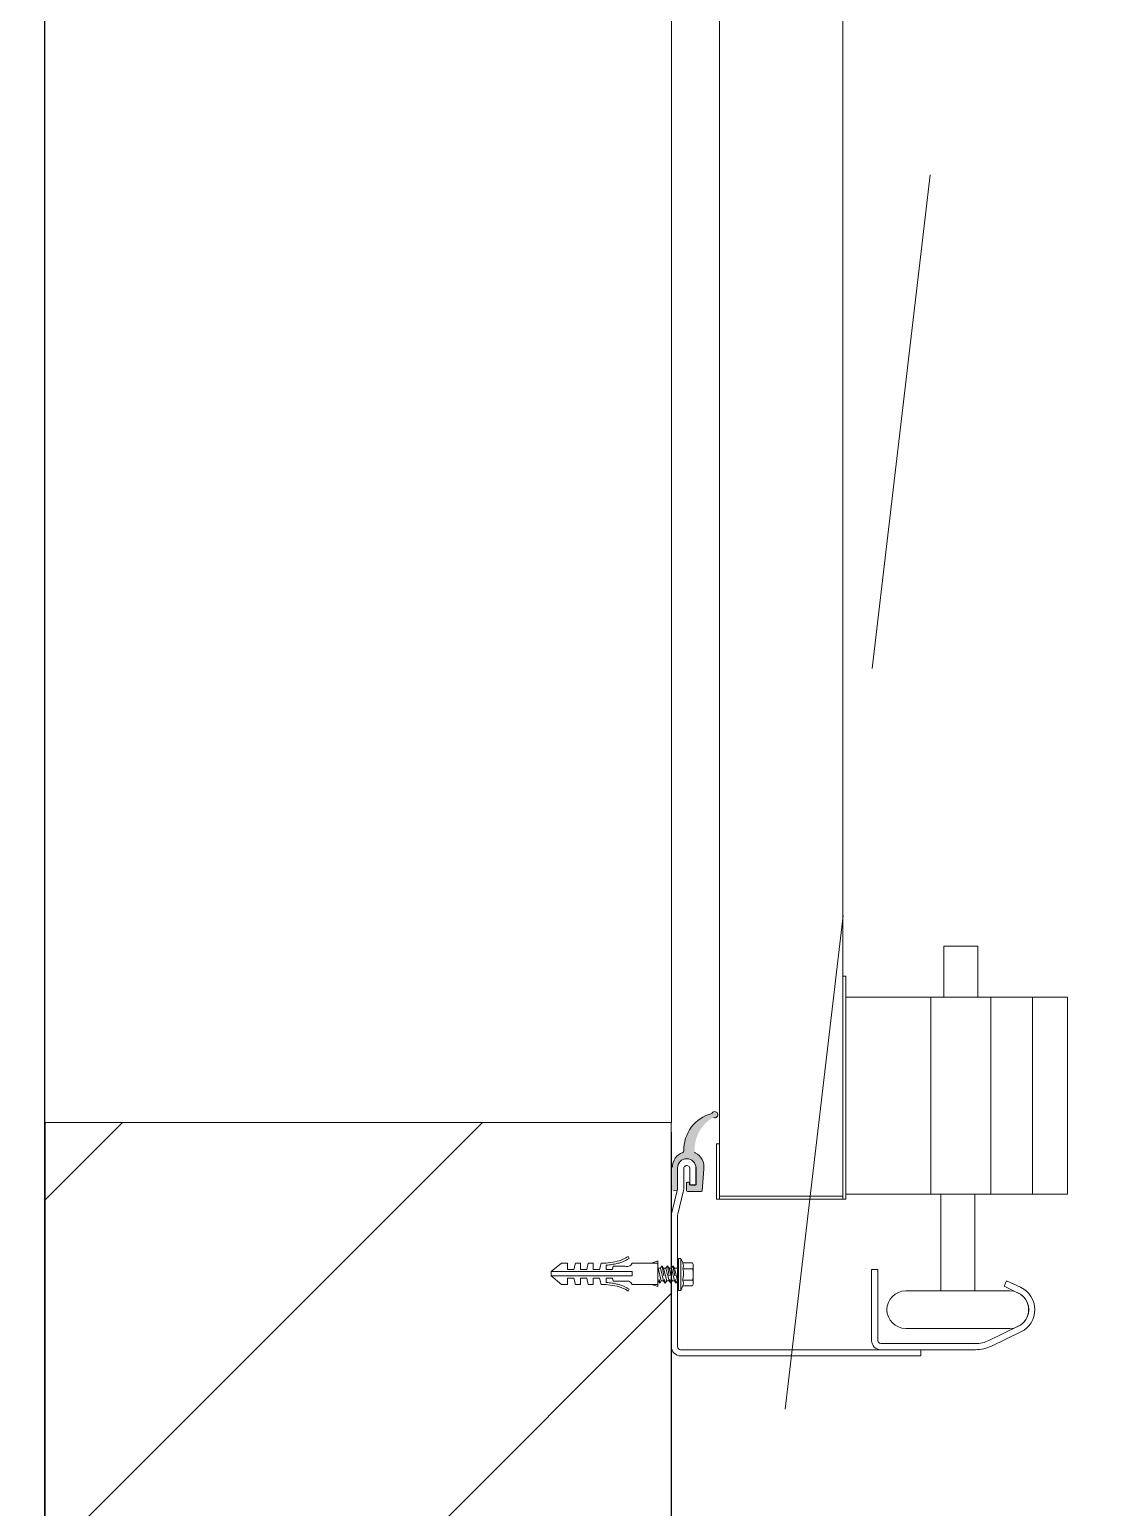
# Model space of a CAD drawing. Header units: millimetres. Extents: x -162958 to 167200, y -450 to 146301.
# Drawn here: x 128145 to 128487, y 6727.6 to 7199.4 of the extents above; entities that cross this region are included whole.
import ezdxf

# ---------------------------------------------------------------- set-up
doc = ezdxf.new("R2010")
doc.units = ezdxf.units.MM
doc.linetypes.add('Xr_MB nha xuong CM2$0$Xr_MB nha xuong + VP$0$HIDDEN', pattern=[9.524999999999999, 6.35, -3.175])
doc.linetypes.add('Xr_MB nha xuong CM2$0$Xr_MB nha xuong + VP$0$HIDDENX2', pattern=[0.75, 0.5, -0.25])
for name, color, linetype, lineweight in [('1.kich thuoc', 7, 'Continuous', 5), ('CJSC.8-Cua', 15, 'Continuous', 5), ('Xr_MB nha xuong CM2$0$A-Solid-Wall H', 9, 'Continuous', 18), ('Xr_MB nha xuong CM2$0$A-Solid-WallC', 2, 'Continuous', 5), ('Xr_MB nha xuong CM2$0$Xr_MB nha xuong + VP$0$147CUA', 147, 'Continuous', 5), ('Xr_MB nha xuong CM2$0$Xr_MB nha xuong + VP$0$CJSC.11-Khuat', 169, 'Xr_MB nha xuong CM2$0$Xr_MB nha xuong + VP$0$HIDDENX2', 5), ('Xr_MB nha xuong CM2$0$Xr_MB nha xuong + VP$0$CJSC.8-Cua', 15, 'Continuous', 5)]:
    doc.layers.add(name, color=color, linetype=linetype, lineweight=lineweight)

# ---------------------------------------------------------------- blocks, each defined once
blk = doc.blocks.new('Xr_MB nha xuong CM2$0$20261F 幕墙')
at = {"layer": 'Xr_MB nha xuong CM2$0$A-Solid-Wall H'}
h = blk.add_hatch(dxfattribs=at)
h.set_pattern_fill('ANSI31', color=256, scale=650)
h.set_pattern_definition([(45, (2194815.73926546, 817811.3162190935), (-57.45242597140699, 57.45242597140699), [])])
h.paths.add_polyline_path([(3289753.27497283, 2263383.533798852), (3289753.519265437, 2268433.311867013), (3289953.519265079, 2268433.311867013), (3289953.318877515, 2263383.533757768)])
at = {"layer": 'Xr_MB nha xuong CM2$0$A-Solid-WallC', "linetype": 'ByBlock', "lineweight": 0, "ltscale": 0.1, "elevation": 4.346870391769002e-09}
blk.add_lwpolyline([(3289753.27497283, 2263383.533798852), (3289753.519265437, 2268433.311867013), (3289953.519265079, 2268433.311867013), (3289953.318877515, 2263383.533757768)], close=True, dxfattribs=at)
blk = doc.blocks.new('YQ0523144600')
at = {"layer": 'Xr_MB nha xuong CM2$0$Xr_MB nha xuong + VP$0$CJSC.11-Khuat', "linetype": 'Xr_MB nha xuong CM2$0$Xr_MB nha xuong + VP$0$HIDDEN', "ltscale": 10}
blk.add_lwpolyline([(250, 0), (250, -3700), (0, -3700), (0, 0)], close=True, dxfattribs=at)
at = {"layer": 'Xr_MB nha xuong CM2$0$Xr_MB nha xuong + VP$0$CJSC.8-Cua', "color": 6}
blk.add_lwpolyline([(250, -3550), (250, -3700), (0, -3700), (0, -3550)], dxfattribs=at)
blk = doc.blocks.new('YQ0523144602')
at = {"layer": 'Xr_MB nha xuong CM2$0$Xr_MB nha xuong + VP$0$147CUA', "color": 0}
for p, q in [((-484.6487760148011, -3874.507526956033), (-484.6487760152668, -375.4918028544635)), ((-445.3045476628467, -3874.507526956033), (-445.3045476633124, -375.4918028544635)), ((-412.9692170103081, -3805.86261041509), (-412.9692170103081, -3793.739563275594)), ((-402.149554213509, -3793.739563275594), (-412.9692170103081, -3793.739563275594)), ((-402.149554213509, -3805.86261041509), (-402.149554213509, -3793.739563275594)), ((-445.3045476628467, -3803.223997077439), (-444.3209419539198, -3803.223997077439)), ((-444.3209419539198, -3874.507526956033), (-444.3209419539198, -3803.223997077439)), ((-412.9692170103081, -3809.943798231427), (-412.9692170103081, -3805.86261041509)), ((-402.149554213509, -3809.943798231427), (-402.149554213509, -3805.86261041509)), ((-444.3209419539198, -3809.943798231427), (-412.9692170103081, -3809.943798231427)), ((-417.1495412727818, -3809.943798231427), (-417.1495412727818, -3872.894563594367)), ((-412.9692170103081, -3809.943798231427), (-373.5013309204951, -3809.943798231427)), ((-397.9692299510352, -3809.943798231427), (-397.9692299510352, -3872.894563594367)), ((-384.7263817130588, -3872.894563594367), (-384.7263817130588, -3809.943798231427)), ((-373.5013309204951, -3809.943798231427), (-373.5013309204951, -3872.894563594367)), ((-485.632381723728, -3856.851840717252), (-484.6487760148011, -3856.851840717252)), ((-485.632381723728, -3874.507526956033), (-485.632381723728, -3856.851840717252)), ((-498.0327885816805, -3864.507578718942), (-498.0327885816805, -3871.090100190137)), ((-496.0655771642923, -3864.507578718942), (-496.0655771642923, -3871.090100190137)), ((-494.0983657469042, -3864.507578718942), (-494.0983657469042, -3869.91741011804)), ((-492.1920605096966, -3869.773412675131), (-492.1920605096966, -3864.117679849733)), ((-492.1311543290503, -3864.507578718942), (-492.1311543290503, -3869.91741011804)), ((-494.89697620878, -3869.035708393436), (-494.4051733543165, -3869.035708393436)), ((-490.2064619301818, -3871.760568278376), (-489.6482475097291, -3864.900749823544)), ((-498.1062086005695, -3871.686498754192), (-499.8678439664654, -3878.733040219638)), ((-499.3362685651518, -3871.807534941006), (-498.1062086005695, -3871.686498754192)), ((-496.1977331973612, -3872.163617604878), (-497.9593685637228, -3879.210159070324)), ((-495.1428776360117, -3871.740624092985), (-495.1428776360117, -3869.281609820668)), ((-494.89697620878, -3871.986525520217), (-490.4515532222576, -3871.986525520217)), ((-494.1592719270848, -3869.281609820668), (-494.1592719270848, -3869.773412675131)), ((-492.1311543290503, -3869.91741011804), (-494.0983657469042, -3869.91741011804)), ((-493.913370499853, -3870.019314102363), (-492.4379619369283, -3870.019314102363)), ((-484.6487760148011, -3873.523921247106), (-445.3045476628467, -3873.523921247106)), ((-412.9692170103081, -3872.894563594367), (-444.3209419543855, -3872.894563594367)), ((-413.952822719235, -3903.753446500283), (-413.952822719235, -3872.894563594367)), ((-373.5013309204951, -3872.894563594367), (-412.9692170103081, -3872.894563594367)), ((-403.1331599224359, -3903.753446500283), (-403.1331599224359, -3872.894563594367)), ((-485.632381723728, -3874.507526956033), (-444.3209419539198, -3874.507526956033)), ((-499.9999999995343, -3921.556709829252), (-499.9999999995343, -3879.806557633448)), ((-498.0327885816805, -3921.556709829252), (-498.0327885816805, -3879.806557633448)), ((-513.467673771549, -3893.383720355574), (-513.8141482532956, -3892.795055984985)), ((-538.4321005693637, -3897.614243670832), (-535.0980922332965, -3894.882005591411)), ((-535.0980922332965, -3894.882005591411), (-533.1453336332925, -3894.882005591411)), ((-533.1453336332925, -3894.882005591411), (-533.1453336332925, -3896.931184150744)), ((-533.1453336332925, -3896.931184150744), (-531.0961550730281, -3896.931184150744)), ((-531.0961550730281, -3896.931184150744), (-530.6456662286073, -3894.882005591411)), ((-530.6456662286073, -3894.882005591411), (-529.0469765132293, -3894.882005591411)), ((-529.0469765132293, -3894.882005591411), (-529.0469765132293, -3896.931184150744)), ((-529.0469765132293, -3896.931184150744), (-526.9977979534306, -3896.931184150744)), ((-526.9977979534306, -3896.931184150744), (-526.5473091085441, -3894.882005591411)), ((-526.5473091085441, -3894.882005591411), (-524.9486193931662, -3894.882005591411)), ((-524.9486193931662, -3894.882005591411), (-524.9486193931662, -3896.931184150744)), ((-524.9486193931662, -3896.931184150744), (-522.8994408329017, -3896.931184150744)), ((-522.8994408329017, -3896.931184150744), (-522.4489519889466, -3894.882005591411)), ((-522.4489519889466, -3894.882005591411), (-520.850262273103, -3894.882005591411)), ((-520.850262273103, -3895.560104892123), (-520.850262273103, -3896.931184150744)), ((-520.850262273103, -3896.931184150744), (-518.8010837133043, -3896.931184150744)), ((-518.8010837133043, -3896.931184150744), (-518.575839290861, -3895.906594871078)), ((-518.575839290861, -3895.906594871078), (-514.7486162004061, -3895.906594871078)), ((-512.4758388092741, -3894.882005591411), (-504.2791245691478, -3894.882005591411)), ((-506.3283031289466, -3894.882005591411), (-504.2791245691478, -3894.198946071323)), ((-504.2791245691478, -3894.882005591411), (-504.2791245691478, -3894.198946071323)), ((-504.2791245691478, -3901.71260079043), (-504.2791245691478, -3894.882005591411)), ((-504.2307355208322, -3896.529287616257), (-503.4855896472, -3896.529287616257)), ((-504.2307355208322, -3896.529287616257), (-503.2372076893225, -3900.503398941364)), ((-502.9888257314451, -3895.78414174309), (-503.4855896472, -3896.529287616257)), ((-503.4855896472, -3896.529287616257), (-502.4920618156902, -3900.503398941364)), ((-502.9888257314451, -3895.78414174309), (-502.4920618156902, -3896.529287616257)), ((-502.9888257314451, -3895.78414174309), (-502.4064896549098, -3898.986990165431)), ((-502.4920618156902, -3896.529287616257), (-501.7469159425236, -3896.529287616257)), ((-502.4920618156902, -3896.529287616257), (-501.4985339841805, -3900.503398941364)), ((-501.2501520267688, -3895.78414174309), (-501.7469159425236, -3896.529287616257)), ((-501.7469159425236, -3896.529287616257), (-500.7533881110139, -3900.503398941364)), ((-501.2501520267688, -3895.78414174309), (-500.7533881110139, -3896.529287616257)), ((-501.2501520267688, -3895.78414174309), (-500.6678159497678, -3898.986990165431)), ((-500.7533881110139, -3896.529287616257), (-500.0082422373816, -3896.529287616257)), ((-500.7533881110139, -3896.529287616257), (-499.7598602795042, -3900.503398941364)), ((-499.5114783216268, -3895.78414174309), (-500.0082422373816, -3896.529287616257)), ((-500.0082422373816, -3896.529287616257), (-499.0147144058719, -3900.503398941364)), ((-499.5114783216268, -3895.78414174309), (-499.0147144058719, -3896.529287616257)), ((-499.5114783216268, -3895.78414174309), (-498.9291422446258, -3898.986990165431)), ((-499.0147144058719, -3896.529287616257), (-497.7374977725558, -3896.529287616257)), ((-499.0147144058719, -3896.529287616257), (-498.0211865748279, -3900.503398941364)), ((-436.0656289276667, -3896.966567109805), (-436.0656289276667, -3919.58949841233)), ((-436.0656289276667, -3896.966567109805), (-434.0984175098129, -3896.966567109805)), ((-434.0984175098129, -3896.966567109805), (-434.0984175098129, -3919.58949841233)), ((-512.4758388092741, -3897.614243670832), (-538.4321005693637, -3897.614243670832)), ((-538.4321005693637, -3898.980362711009), (-538.4321005693637, -3897.614243670832)), ((-512.4758388092741, -3898.980362711009), (-538.4321005693637, -3898.980362711009)), ((-535.0980922332965, -3901.71260079043), (-538.4321005693637, -3898.980362711009)), ((-535.0980922332965, -3901.71260079043), (-533.1453336332925, -3901.71260079043)), ((-533.1453336332925, -3901.71260079043), (-533.1453336332925, -3899.663422231097)), ((-533.1453336332925, -3899.663422231097), (-531.0961550730281, -3899.663422231097)), ((-531.0961550730281, -3899.663422231097), (-530.6456662286073, -3901.71260079043)), ((-530.6456662286073, -3901.71260079043), (-529.0469765132293, -3901.71260079043)), ((-529.0469765132293, -3899.663422231097), (-526.9977979534306, -3899.663422231097)), ((-529.0469765132293, -3901.71260079043), (-529.0469765132293, -3899.663422231097)), ((-526.9977979534306, -3899.663422231097), (-526.5473091085441, -3901.71260079043)), ((-526.5473091085441, -3901.71260079043), (-524.9486193931662, -3901.71260079043)), ((-524.9486193931662, -3901.71260079043), (-524.9486193931662, -3899.663422231097)), ((-524.9486193931662, -3899.663422231097), (-522.8994408329017, -3899.663422231097)), ((-522.8994408329017, -3899.663422231097), (-522.4489519889466, -3901.71260079043)), ((-522.4489519889466, -3901.71260079043), (-520.850262273103, -3901.71260079043)), ((-520.850262273103, -3899.663422231097), (-518.8010837133043, -3899.663422231097)), ((-520.850262273103, -3901.034501489718), (-520.850262273103, -3899.663422231097)), ((-518.8010837133043, -3899.663422231097), (-518.575839290861, -3900.688011510763)), ((-518.575839290861, -3900.688011510763), (-514.7486162004061, -3900.688011510763)), ((-512.4758388092741, -3898.980362711009), (-512.4758388092741, -3897.614243670832)), ((-512.4758388092741, -3901.71260079043), (-504.2791245691478, -3901.71260079043)), ((-506.3283031289466, -3901.71260079043), (-504.2791245691478, -3902.395660310518)), ((-504.2791245691478, -3901.71260079043), (-504.2791245691478, -3902.395660310518)), ((-503.7339716050774, -3901.248544815462), (-504.2307355208322, -3900.503398941364)), ((-503.9343244782649, -3900.146604014095), (-503.7339716050774, -3901.248544815462)), ((-503.7339716050774, -3901.248544815462), (-503.2372076893225, -3900.503398941364)), ((-502.4920618156902, -3900.503398941364), (-503.2372076893225, -3900.503398941364)), ((-501.9952978999354, -3901.248544815462), (-502.4920618156902, -3900.503398941364)), ((-502.1956507731229, -3900.146604014095), (-501.9952978999354, -3901.248544815462)), ((-501.9952978999354, -3901.248544815462), (-501.4985339841805, -3900.503398941364)), ((-500.7533881110139, -3900.503398941364), (-501.4985339841805, -3900.503398941364)), ((-500.2566241952591, -3901.248544815462), (-500.7533881110139, -3900.503398941364)), ((-500.4569770679809, -3900.146604014095), (-500.2566241952591, -3901.248544815462)), ((-500.2566241952591, -3901.248544815462), (-499.7598602795042, -3900.503398941364)), ((-499.0147144058719, -3900.503398941364), (-499.7598602795042, -3900.503398941364)), ((-498.5179504905827, -3901.248544815462), (-499.0147144058719, -3900.503398941364)), ((-498.7183033633046, -3900.146604014095), (-498.5179504905827, -3901.248544815462)), ((-498.5179504905827, -3901.248544815462), (-498.0211865748279, -3900.503398941364)), ((-497.7374977725558, -3900.503398941364), (-498.0211865748279, -3900.503398941364)), ((-393.7705834493972, -3902.25329158688), (-392.9724531867541, -3900.534609634895)), ((-393.7705834493972, -3902.25329158688), (-389.2403949410655, -3904.437386839185)), ((-392.9724531867541, -3900.534609634895), (-388.48912874097, -3902.616598633584)), ((-513.8141482532956, -3903.799550396856), (-513.467673771549, -3903.210886026267)), ((-425.1842500390485, -3903.753446500283), (-391.9017326026224, -3903.753446500283)), ((-431.1659226231277, -3910.221982657444), (-431.1659226231277, -3909.28489999054)), ((-385.9200600185432, -3909.28489999054), (-385.9200600185432, -3910.221982657444)), ((-391.9017326026224, -3915.753436147701), (-425.1842500390485, -3915.753436147701)), ((-398.6315017975867, -3919.59713784093), (-389.2403949410655, -3915.069495808799)), ((-433.1148118008859, -3920.573104121257), (-402.9031302821822, -3920.573104121257)), ((-397.777176100295, -3921.369156002533), (-388.3860692442395, -3916.841513970401)), ((-402.9031302821822, -3922.540315538179), (-497.0491828732193, -3922.540315538179)), ((-497.0491828732193, -3924.507526956033), (-420.3279375866987, -3924.507526956033)), ((-420.3279375866987, -3922.540315538179), (-420.3279375866987, -3924.507526956033))]:
    blk.add_line(p, q, dxfattribs=at)
at = {"layer": 'Xr_MB nha xuong CM2$0$Xr_MB nha xuong + VP$0$147CUA', "color": 0, "extrusion": (-3.492528641723375e-30, 1.224606353771678e-16, -1)}
for p, q in [((-497.7374977725558, -3893.431368485559), (-497.0040879468434, -3893.431368485559)), ((-497.7374977725558, -3893.431368485559), (-497.7374977725558, -3903.601318072993)), ((-497.0040879468434, -3893.431368485559), (-496.3855490866117, -3894.846578944009)), ((-497.0040879468434, -3893.431368485559), (-497.0040879468434, -3903.601318072993)), ((-496.3855490866117, -3894.846578944009), (-493.2654280452989, -3894.846578944009)), ((-496.3855490866117, -3896.681461270433), (-493.2654280452989, -3896.681461270433)), ((-492.9947808976285, -3895.764019947965), (-492.9947808976285, -3901.268666610587)), ((-497.0040879468434, -3903.601318072993), (-496.3855490866117, -3902.186107614543)), ((-496.3855490866117, -3900.351225288119), (-493.2654280452989, -3900.351225288119)), ((-496.3855490866117, -3902.186107614543), (-493.2654280452989, -3902.186107614543)), ((-497.7374977725558, -3903.601318072993), (-497.0040879468434, -3903.601318072993))]:
    blk.add_line(p, q, dxfattribs=at)
at = {"layer": 'Xr_MB nha xuong CM2$0$Xr_MB nha xuong + VP$0$147CUA', "color": 0}
for centre, radius, start, end in [((-484.1118785790168, -3858.63985375734), 11.89308682399862, 104.4384890287685, 182.0610489878495), ((-486.1326302955858, -3847.496382799465), 0.9836057088011185, 245.4637046810004, 163.8263261080612), ((-494.7481444184668, -3864.206768757198), 4.918028543927388, 108.4953763265052, 180.667506915592), ((-496.4887561518699, -3859.085268054623), 0.4918028543638123, 291.5286014774, 2.061048987849581), ((-492.3028077539057, -3859.446172912139), 0.2459014271589023, 184.2356065155363, 244.7750834976122), ((-494.5035339253955, -3864.117679849733), 4.91802854401501, 350.8381215061682, 64.77508349761217), ((-495.0819714558311, -3864.507578718942), 2.950817126402399, 0, 180), ((-495.0917446385138, -3864.734744673129), 0.98360570880772, 356.9909096557184, 176.9909096557185), ((-494.89697620878, -3869.281609820668), 0.2459014271735214, 90, 180), ((-494.4051733543165, -3869.281609820668), 0.2459014271589695, 0, 90), ((-500.4918028530665, -3871.090100191068), 2.459014270876074, 345.9637565256026, 0), ((-500.4918028530665, -3871.090100191068), 4.426225688699269, 345.9637565256026, 0), ((-494.89697620878, -3871.740624092985), 0.2459014271589695, 180, 270), ((-493.913370499853, -3869.773412675131), 0.2459014271589695, 180, 270), ((-492.4379619364627, -3869.773412675131), 0.2459014271735214, 269.9999999733196, 0), ((-490.4515532222576, -3871.740624092985), 0.2459014271735214, 270, 355.347834082122), ((-495.5737743107602, -3879.806557633448), 4.426225688699269, 165.9637565256025, 180), ((-495.5737743112259, -3879.806557633448), 2.459014270876074, 165.9637565256025, 180), ((-425.1842500390485, -3909.753441323992), 5.999994823680026, 90, 270), ((-391.9017326026224, -3909.753441323992), 5.999994823680026, 270, 90), ((-391.8033720315434, -3909.753441323992), 5.901634252801708, 295.7396536180257, 64.26034638197436), ((-391.8033720315434, -3909.753441323992), 7.868845670408285, 295.7396536180257, 65.09054755975413), ((-433.1148118008859, -3919.58949841233), 2.950817126373295, 180, 270), ((-433.1148118013516, -3919.58949841233), 0.9836057087086374, 180, 270), ((-402.9031302817166, -3910.73704703385), 9.836057086708024, 270, 295.7396536180257), ((-497.0491828732193, -3921.556709830184), 2.950817126373295, 180, 270), ((-497.0491828732193, -3921.556709830184), 0.9836057087086374, 180, 270), ((-402.9031302821822, -3910.73704703385), 11.80326850485289, 269.9999999733196, 295.7396536180257)]:
    blk.add_arc(centre, radius, start, end, dxfattribs=at)
for centre, major_axis, ratio, start_param, end_param in [((-502.4711204306222, -3898.516343279276), (-4.494525198532848, -4.49452519853284), 0.9999999999990917, 2.057394122266995, 2.649037176737222), ((-497.805394816678, -3895.764019947965), (-1.19535897779033, -1.195358977790328), 0.9999999999999998, 1.782553285260076, 2.929835695124614), ((-499.3509993902408, -3898.516343279276), (-4.494525198747498, 4.494525198747502), 0.9999999999999997, 3.630284844143364, 4.22369678983112), ((-494.6852737762965, -3895.764019947965), (-1.19535897779033, -1.195358977790328), 0.9999999999999998, 1.782553285260076, 2.929835695124614), ((-497.805394816678, -3901.268666610587), (-1.19535897779033, -1.195358977790328), 0.9999999999999998, 1.782553285260076, 2.929835695124614), ((-494.6852737762965, -3901.268666610587), (-1.19535897779033, -1.195358977790328), 0.9999999999999998, 1.782553285260076, 2.929835695124614)]:
    blk.add_ellipse(centre, major_axis=major_axis, ratio=ratio, start_param=start_param, end_param=end_param, dxfattribs=at)
for points, knots in [([(-520.850262273103, -3894.882005591411), (-518.9490563902073, -3894.651627773885), (-516.4550218004733, -3894.349414189812), (-514.3213251186535, -3893.093568771612), (-513.8141482532956, -3892.795055984985)], [0, 0, 0, 0, 8.247571760151539, 10.81930654709691, 10.81930654709691, 10.81930654709691, 10.81930654709691]), ([(-520.850262273103, -3895.560104892123), (-520.4759005014785, -3895.524698484223), (-520.1821052334271, -3895.489103800151), (-519.2981576458551, -3895.375610831659), (-518.7054361850023, -3895.291085113306), (-517.642135113012, -3895.091686579864), (-517.1706488002092, -3894.986150274519), (-516.3115284079686, -3894.743365201633), (-515.92245927779, -3894.613789006602), (-515.2483575842343, -3894.342795620207), (-514.9593976475298, -3894.209582009818), (-514.4044586145319, -3893.924619411584), (-514.1364416745491, -3893.773729590233), (-513.7374145356007, -3893.542489711661), (-513.6018835762516, -3893.462713199202), (-513.467673771549, -3893.383720355574)], [0, 0, 0, 0, 1.267556481259066, 1.267556481259066, 3.802669443777198, 3.802669443777198, 5.834114089114067, 5.834114089114067, 7.542916678824766, 7.542916678824766, 8.840843702748835, 8.840843702748835, 10.1387707266729, 10.1387707266729, 10.81930654709691, 10.81930654709691, 10.81930654709691, 10.81930654709691]), ([(-514.7486162004061, -3895.906594871078), (-514.336555799935, -3895.96441365825), (-513.3930123350583, -3896.096808176953), (-512.8063157103024, -3895.319724498782), (-512.4758388092741, -3894.882005591411)], [0, 0, 0, 0, 1.710133700093138, 3.915895525915961, 3.915895525915961, 3.915895525915961, 3.915895525915961]), ([(-520.850262273103, -3901.034501489718), (-520.4759005014785, -3901.069907897618), (-520.1821052334271, -3901.10550258169), (-519.2981576458551, -3901.21899554925), (-518.7054361850023, -3901.303521267604), (-517.642135113012, -3901.502919801977), (-517.1706488002092, -3901.608456107322), (-516.3115284079686, -3901.851241180208), (-515.92245927779, -3901.980817375239), (-515.2483575842343, -3902.251810761634), (-514.9593976475298, -3902.385024372023), (-514.4044586145319, -3902.669986970257), (-514.1364416745491, -3902.820876791608), (-513.7374145356007, -3903.05211667018), (-513.6018835762516, -3903.131893182639), (-513.467673771549, -3903.210886026267)], [0, 0, 0, 0, 1.267556481259066, 1.267556481259066, 3.802669443777198, 3.802669443777198, 5.834114089114067, 5.834114089114067, 7.542916678824766, 7.542916678824766, 8.840843702748835, 8.840843702748835, 10.1387707266729, 10.1387707266729, 10.81930654709691, 10.81930654709691, 10.81930654709691, 10.81930654709691]), ([(-520.850262273103, -3901.71260079043), (-518.9490563902073, -3901.942978607956), (-516.4550218004733, -3902.245192192029), (-514.3213251186535, -3903.501037609298), (-513.8141482532956, -3903.799550396856)], [0, 0, 0, 0, 8.247571760151539, 10.81930654709691, 10.81930654709691, 10.81930654709691, 10.81930654709691]), ([(-514.7486162004061, -3900.688011510763), (-514.336555799935, -3900.630192723591), (-513.3930123350583, -3900.497798204888), (-512.8063157103024, -3901.274881883059), (-512.4758388092741, -3901.71260079043)], [0, 0, 0, 0, 1.710133700093138, 3.915895525915961, 3.915895525915961, 3.915895525915961, 3.915895525915961])]:
    blk.add_open_spline(points, degree=3, knots=knots, dxfattribs=at)
blk.add_wipeout([(-699.9999999995072, -449.9993298104969), (-499.9999999995344, -449.9993298104987), (-499.9999999995364, -3849.999329810501), (-699.9999999993927, -3849.999329810501)]).dxf.layer = 'Xr_MB nha xuong CM2$0$Xr_MB nha xuong + VP$0$CJSC.11-Khuat'
at = {"layer": 'Xr_MB nha xuong CM2$0$Xr_MB nha xuong + VP$0$147CUA'}
h = blk.add_hatch(color=0, dxfattribs=at)
edge = h.paths.add_edge_path()
edge.add_ellipse((-492.3028077539057, -3859.446172912139), major_axis=(-0.1738785667439136, 0.1738785667439137), ratio=0.9999999999949267, start_angle=49.23560646993282, end_angle=109.7750835412209)
edge.add_ellipse((-494.5035339253955, -3864.117679849733), major_axis=(-3.477571333518089, 3.477571333518089), ratio=0.9999999999990228, start_angle=215.8381215026716, end_angle=289.7750835357741, ccw=False)
edge.add_line((-489.6482475097291, -3864.900749823544), (-490.2064619301818, -3871.760568278376))
edge.add_ellipse((-490.4515532222576, -3871.740624092985), major_axis=(-0.173878566733231, 0.1738785667332312), ratio=0.9999999999597684, start_angle=135.0000000191913, end_angle=220.3478340815832, ccw=False)
edge.add_line((-490.4515532222576, -3871.986525520217), (-494.89697620878, -3871.986525520217))
edge.add_ellipse((-494.89697620878, -3871.740624092985), major_axis=(-0.1738785666912009, -0.1738785666912008), ratio=0.999999999971421, start_angle=-45.00000000760002, end_angle=44.99999999403752, ccw=False)
edge.add_line((-495.1428776360117, -3871.740624092985), (-495.1428776360117, -3869.281609820668))
edge.add_ellipse((-494.89697620878, -3869.281609820668), major_axis=(-0.1738785666912008, 0.1738785666912009), ratio=0.999999999971421, start_angle=-44.99999999403741, end_angle=45.00000000760002, ccw=False)
edge.add_line((-494.89697620878, -3869.035708393436), (-494.4051733543165, -3869.035708393436))
edge.add_ellipse((-494.4051733543165, -3869.281609820668), major_axis=(-0.1738785666912009, -0.1738785666912008), ratio=0.999999999971421, start_angle=135.0000000059625, end_angle=225.0000000008187, ccw=False)
edge.add_line((-494.1592719270848, -3869.281609820668), (-494.1592719270848, -3869.773412675131))
edge.add_ellipse((-493.913370499853, -3869.773412675131), major_axis=(-0.173878566691201, -0.1738785666912008), ratio=0.999999999971421, start_angle=314.9999999924, end_angle=404.9999999940374)
edge.add_line((-493.913370499853, -3870.019314102363), (-492.4379619364627, -3870.019314102363))
edge.add_ellipse((-492.4379619369283, -3869.773412675131), major_axis=(-0.1738785666991835, -0.1738785666991833), ratio=0.9999999999900508, start_angle=45.00000001384759, end_angle=99.15531080562705)
edge.add_line((-492.2386324401014, -3869.91741011804), (-492.131154329516, -3869.91741011804))
edge.add_line((-492.1311543290503, -3869.91741011804), (-492.1311543290503, -3864.507578719873))
edge.add_ellipse((-495.0819714558311, -3864.507578718942), major_axis=(-2.08654280011307, -2.086542800113069), ratio=0.9999999999972956, start_angle=134.9999999993574, end_angle=314.9999999993574)
edge.add_line((-498.0327885816805, -3864.507578718942), (-498.0327885816805, -3871.090100190137))
edge.add_ellipse((-500.4918028539978, -3871.090100190137), major_axis=(-1.738785666567042, -1.73878566656704), ratio=0.9999999999945743, start_angle=120.96375653136079, end_angle=134.9999999971321, ccw=False)
edge.add_line((-498.1062086005695, -3871.686498754192), (-499.3362685651518, -3871.807534941006))
edge.add_ellipse((-499.3747966671363, -3871.415983646642), major_axis=(-0.2782057066558027, 0.278205706655803), ratio=0.9999999999996256, start_angle=44.17938350134301, end_angle=140.6197341970689, ccw=False)
edge.add_line((-499.7681985972449, -3871.410348778125), (-499.6658392115496, -3864.264063447248))
edge.add_ellipse((-494.7481444184668, -3864.206768757198), major_axis=(-3.477571333525852, 3.477571333525855), ratio=0.9999999999980459, start_angle=-25.953319780062486, end_angle=45.667506949178176, ccw=False)
edge.add_ellipse((-496.4887561518699, -3859.085268054623), major_axis=(-0.3477571334271459, 0.3477571334271463), ratio=0.9999999999951805, start_angle=151.0134550133116, end_angle=227.0610489821468)
edge.add_ellipse((-484.1118785790168, -3858.63985375734), major_axis=(-8.409682342549178, 8.409682342549186), ratio=0.9999999999998584, start_angle=-30.56151097227712, end_angle=47.061048965440705, ccw=False)
edge.add_ellipse((-486.1326302955858, -3847.396382799838), major_axis=(-0.6955142667529327, -0.6955142667529322), ratio=0.9999999999937147, start_angle=20.46370466097801, end_angle=298.8263261093956, ccw=False)
edge.add_ellipse((-480.775073998142, -3858.592426181305), major_axis=(-8.347541424541994, 8.347541424542), ratio=0.9999999999998974, start_angle=344.2374473503, end_angle=409.2356064982607)
at = {"layer": 'Xr_MB nha xuong CM2$0$Xr_MB nha xuong + VP$0$147CUA', "color": 0}
blk.add_lwpolyline([(-699.9999999995343, -449.9993298104964), (-499.9999999995343, -449.9993298104964), (-499.9999999995343, -3849.999329810496), (-699.9999999995343, -3849.999329810496)], close=True, dxfattribs=at)
at = {"layer": 'Xr_MB nha xuong CM2$0$Xr_MB nha xuong + VP$0$CJSC.11-Khuat', "linetype": 'Xr_MB nha xuong CM2$0$Xr_MB nha xuong + VP$0$HIDDEN', "ltscale": 25}
blk.add_line((0, 0), (-499.9999999995343, -4249.999329810496), dxfattribs=at)
blk.add_lwpolyline([(-499.9999999995343, -4249.999329810496), (-500.0000000004657, 0), (0, 0), (4.656612873077393e-10, -4249.999329810496)], close=True, dxfattribs=at)

msp = doc.modelspace()

# ---------------------------------------------------------------- block references
at = {"layer": 'CJSC.8-Cua'}
msp.add_blockref('Xr_MB nha xuong CM2$0$20261F 幕墙', (-3161603.519756652, -2258033.671999088), dxfattribs=at)

# ---------------------------------------------------------------- next in the draw order: block references
at = {"layer": '1.kich thuoc'}
msp.add_blockref('YQ0523144600', (127899.9871606703, 10399.63986792509, 1.125196262147137e-09), dxfattribs=at)

# ---------------------------------------------------------------- next in the draw order: block references
at = {"layer": 'Xr_MB nha xuong CM2$0$Xr_MB nha xuong + VP$0$CJSC.8-Cua'}
msp.add_blockref('YQ0523144602', (128849.9734091843, 10700.48550997698, 4.346870391769002e-09), dxfattribs=at)

doc.saveas('drawing.dxf')
